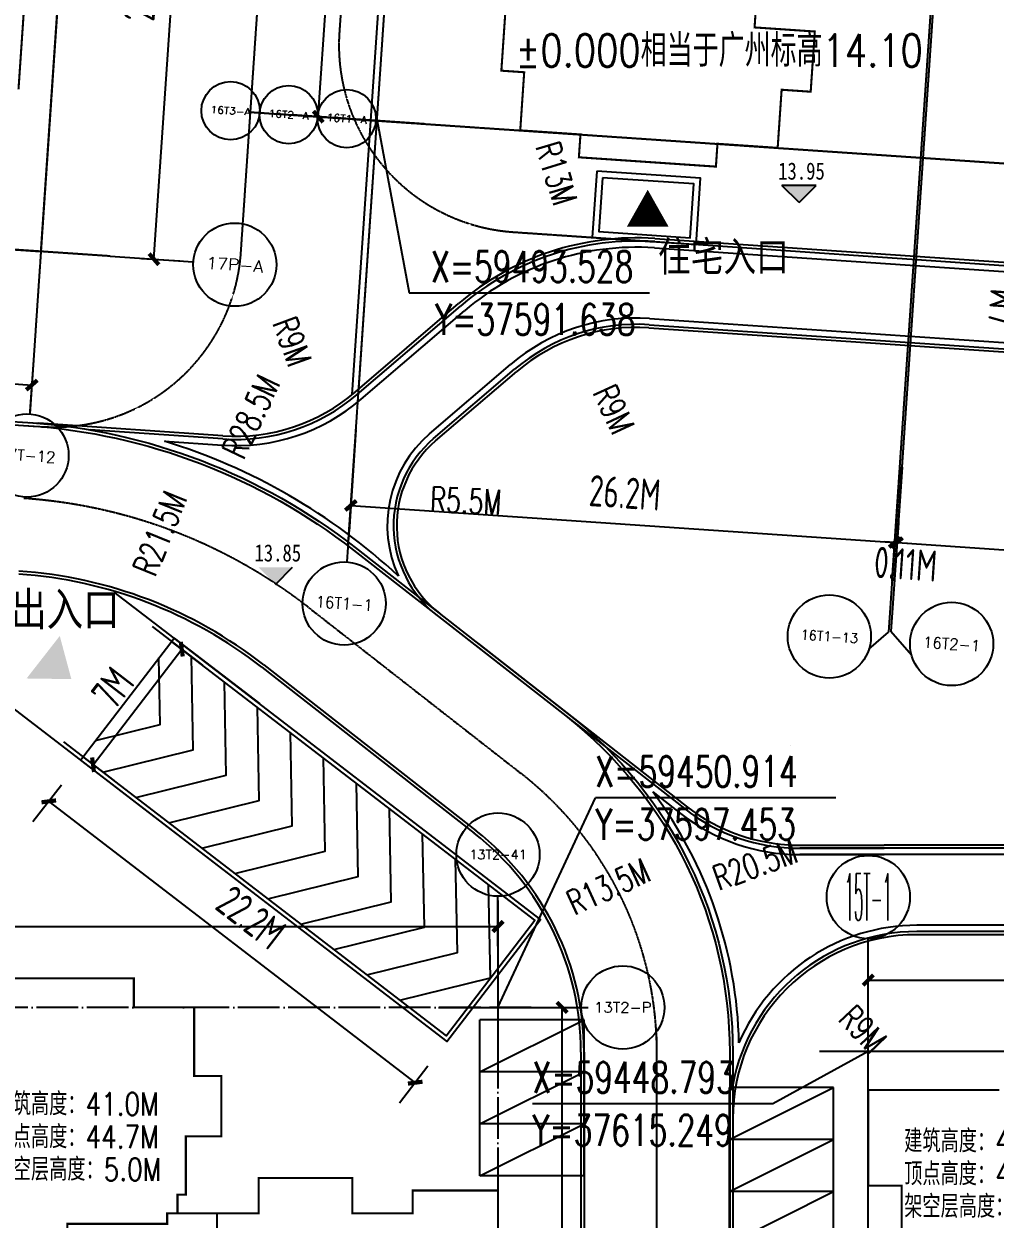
# Model space of a CAD drawing. Header units: inches. Extents: x 12502 to 585460, y 5002 to 415502.
# Drawn here: x 401419 to 448093, y 282412 to 339849 of the extents above; entities that cross this region are included whole.
import ezdxf
from ezdxf.enums import TextEntityAlignment as Align

# ---------------------------------------------------------------- set-up
doc = ezdxf.new("R2010")
doc.units = ezdxf.units.IN
doc.header["$MEASUREMENT"] = 0
for name, pattern in [('ACAD_ISO02W100', [15, 12, -3]), ('ACAD_ISO04W100', [30, 24, -3, 0, -3]), ('DASH', [0.35, 0.25, -0.1]), ('DOTE', [2.42, 2, -0.2, 0.02, -0.2])]:
    doc.linetypes.add(name, pattern=pattern)
for name, color, linetype in [('-1-500室外标高', 4, 'Continuous'), ('0-ROAD', 2, 'Continuous'), ('@YL', 2, 'Continuous'), ('@道路', 6, 'Continuous'), ('Axis', 6, 'Continuous'), ('AXIS_TEXT', 7, 'Continuous'), ('DIM_COOR', 3, 'Continuous'), ('DL_道路中线_支路网_', 4, 'ACAD_ISO04W100'), ('DL_道路红线_支路网_', 1, 'Continuous'), ('DOTE', 16, 'Continuous'), ('PUB_DIM', 3, 'Continuous'), ('PUB_TEXT', 7, 'Continuous'), ('SHAPE', 161, 'Continuous'), ('入口', 4, 'Continuous'), ('园林路', 61, 'Continuous'), ('地下车库出入口', 6, 'Continuous'), ('屋顶轮廓', 36, 'Continuous'), ('扑救面', 2, 'Continuous'), ('竖向标高', 1, 'Continuous'), ('车位', 40, 'Continuous')]:
    doc.layers.add(name, color=color, linetype=linetype)
doc.styles.add('_TCH_AXIS', font='COMPLEX', dxfattribs={"bigfont": 'GBCBIG'})
doc.styles.add('_TCH_DIM', font='SIMPLEX', dxfattribs={"bigfont": 'GBCBIG'})
doc.styles.add('CHINESE', font='', dxfattribs={"width": 0.8})
doc.styles.add('COMPLEX', font='COMPLEX')
doc.styles.add('DIM_FONT', font='superos.shx', dxfattribs={"width": 0.8, "bigfont": 'haiwenzw.shx'})
doc.styles.add('DIMST', font='', dxfattribs={"width": 0.8})
doc.styles.add('text_zheng', font='simplex.shx', dxfattribs={"width": 0.8, "bigfont": 'hztxt.shx'})
doc.styles.get('CHINESE').set_extended_font_data('NSimSun')
doc.styles.get('DIMST').set_extended_font_data('SimSun')
doc.dimstyles.new('DIMN500', dxfattribs={"dimscale": 5, "dimtxt": 300, "dimasz": 100, "dimexe": 250, "dimexo": 300, "dimgap": 150, "dimtad": 1, "dimdec": 0, "dimzin": 0, "dimdsep": 46, "dimtxsty": 'DIM_FONT', "dimblk": 'ARCHTICK', "dimcen": 0.09, "dimclrt": 7, "dimazin": 2, "dimtfac": 1, "dimtdec": 0, "dimtix": 1, "dimtmove": 2, "dimatfit": 3, "dimldrblk": 'ARCHTICK', "dimfxl": 1, "dimtolj": 1, "dimtzin": 0, "dimarcsym": 0})

# ---------------------------------------------------------------- blocks, each defined once
blk = doc.blocks.new('车位')
at = {"layer": '车位'}
for p, q in [((2126015, 462726), (2126015, 465226)), ((2131015, 465226), (2126015, 465226)), ((2131015, 462726), (2131015, 465226)), ((2131015, 462726), (2126015, 462726))]:
    blk.add_line(p, q, dxfattribs=at)
blk.add_lwpolyline([(2126015, 462726), (2131015, 465226)], dxfattribs=at)
blk = doc.blocks.new('_ArchTick')
at = {"color": 0, "linetype": 'ByBlock', "const_width": 0.4}
blk.add_lwpolyline([(-0.5, -0.5), (0.5, 0.5)], dxfattribs=at)
blk = doc.blocks.new('*D184')
at = {"layer": 'Defpoints', "color": 0, "transparency": 16777216}
for p in [(596140, -166671), (527030, -174947), (596140, -174947)]:
    blk.add_point(p, dxfattribs=at)
at = {"layer": 'PUB_DIM', "color": 0, "lineweight": -2, "transparency": 16777216}
for p, q in [((527030, -173447), (527030, -165421)), ((596140, -173447), (596140, -165421)), ((527030, -166671), (596140, -166671))]:
    blk.add_line(p, q, dxfattribs=at)
at = {"layer": 'PUB_DIM', "color": 0, "lineweight": -2, "transparency": 16777216, "xscale": 500, "yscale": 500, "zscale": 500, "rotation": 180}
blk.add_blockref('_ArchTick', (527030, -166671), dxfattribs=at)
at = {"layer": 'PUB_DIM', "color": 0, "lineweight": -2, "transparency": 16777216, "xscale": 500, "yscale": 500, "zscale": 500}
blk.add_blockref('_ArchTick', (596140, -166671), dxfattribs=at)
at = {"layer": 'PUB_DIM', "color": 7, "transparency": 16777216, "insert": (561585, -165171), "char_height": 1500, "attachment_point": 5, "style": 'DIM_FONT'}
blk.add_mtext('\\A1;69.1M', dxfattribs=at)
blk = doc.blocks.new('*D186')
at = {"layer": 'Defpoints', "color": 0, "transparency": 16777216}
for p in [(591773, -170557), (599219, -170557), (591773, -197057)]:
    blk.add_point(p, dxfattribs=at)
at = {"layer": 'PUB_DIM', "color": 0, "lineweight": -2, "transparency": 16777216}
for p, q in [((593273, -170557), (600469, -170557)), ((599219, -197057), (599219, -170557)), ((593273, -197057), (600469, -197057))]:
    blk.add_line(p, q, dxfattribs=at)
at = {"layer": 'PUB_DIM', "color": 0, "lineweight": -2, "transparency": 16777216, "xscale": 500, "yscale": 500, "zscale": 500}
for p, rotation in [((599219, -170557), 90), ((599219, -197057), 270)]:
    blk.add_blockref('_ArchTick', p, dxfattribs=dict(at, rotation=rotation))
at = {"layer": 'PUB_DIM', "color": 7, "transparency": 16777216, "insert": (597719, -183807), "char_height": 1500, "attachment_point": 5, "rotation": 90, "style": 'DIM_FONT'}
blk.add_mtext('\\A1;26.5M', dxfattribs=at)
blk = doc.blocks.new('_AXISO')
blk.add_circle((0, 0), 0.5)
at = {"layer": 'AXIS_TEXT', "style": 'COMPLEX', "width": 1.041667}
blk.add_attdef('A', text='', height=0.56, dxfattribs=at).set_placement((-0.25, -0.28), (0.25, -0.28), align=Align.FIT)
blk = doc.blocks.new('*D167')
at = {"layer": 'Defpoints', "color": 0, "transparency": 16777216}
for p in [(704117, -169984), (657207, -175461), (704117, -175461)]:
    blk.add_point(p, dxfattribs=at)
at = {"layer": 'PUB_DIM', "color": 0, "lineweight": -2, "transparency": 16777216}
for p, q in [((657207, -173961), (657207, -168734)), ((704117, -173961), (704117, -168734)), ((657207, -169984), (704117, -169984))]:
    blk.add_line(p, q, dxfattribs=at)
at = {"layer": 'PUB_DIM', "color": 0, "lineweight": -2, "transparency": 16777216, "xscale": 500, "yscale": 500, "zscale": 500, "rotation": 180}
blk.add_blockref('_ArchTick', (657207, -169984), dxfattribs=at)
at = {"layer": 'PUB_DIM', "color": 0, "lineweight": -2, "transparency": 16777216, "xscale": 500, "yscale": 500, "zscale": 500}
blk.add_blockref('_ArchTick', (704117, -169984), dxfattribs=at)
at = {"layer": 'PUB_DIM', "color": 7, "transparency": 16777216, "insert": (680662, -168484), "char_height": 1500, "attachment_point": 5, "style": 'DIM_FONT'}
blk.add_mtext('\\A1;46.9M', dxfattribs=at)
blk = doc.blocks.new('*D196')
at = {"layer": 'Defpoints', "color": 0, "transparency": 16777216}
for p in [(808685, -200658), (808575, -202345), (808685, -202345)]:
    blk.add_point(p, dxfattribs=at)
at = {"layer": 'PUB_DIM', "color": 0, "lineweight": -2, "transparency": 16777216}
for p, q in [((808575, -200845), (808575, -199408)), ((808685, -200845), (808685, -199408)), ((808575, -200658), (808075, -200658)), ((808575, -200658), (808685, -200658)), ((808685, -200658), (809185, -200658))]:
    blk.add_line(p, q, dxfattribs=at)
at = {"layer": 'PUB_DIM', "color": 0, "lineweight": -2, "transparency": 16777216, "xscale": 500, "yscale": 500, "zscale": 500}
blk.add_blockref('_ArchTick', (808575, -200658), dxfattribs=at)
at = {"layer": 'PUB_DIM', "color": 0, "lineweight": -2, "transparency": 16777216, "xscale": 500, "yscale": 500, "zscale": 500, "rotation": 180}
blk.add_blockref('_ArchTick', (808685, -200658), dxfattribs=at)
at = {"layer": 'PUB_DIM', "color": 7, "transparency": 16777216, "insert": (809169, -201662), "char_height": 1500, "attachment_point": 5, "style": 'DIM_FONT'}
blk.add_mtext('\\A1;0.11M', dxfattribs=at)
blk = doc.blocks.new('*D197')
at = {"layer": 'Defpoints', "color": 0, "transparency": 16777216}
for p in [(779546, -164775), (786147, -164775), (786147, -182125)]:
    blk.add_point(p, dxfattribs=at)
at = {"layer": 'PUB_DIM', "color": 0, "lineweight": -2, "transparency": 16777216}
for p, q in [((784647, -164775), (778296, -164775)), ((779546, -182125), (779546, -164775)), ((784647, -182125), (778296, -182125))]:
    blk.add_line(p, q, dxfattribs=at)
at = {"layer": 'PUB_DIM', "color": 0, "lineweight": -2, "transparency": 16777216, "xscale": 500, "yscale": 500, "zscale": 500}
for p, rotation in [((779546, -164775), 90), ((779546, -182125), 270)]:
    blk.add_blockref('_ArchTick', p, dxfattribs=dict(at, rotation=rotation))
at = {"layer": 'PUB_DIM', "color": 7, "transparency": 16777216, "insert": (778046, -173450), "char_height": 1500, "attachment_point": 5, "rotation": 90, "style": 'DIM_FONT'}
blk.add_mtext('\\A1;17.4M', dxfattribs=at)
blk = doc.blocks.new('D9D10lkx')
at = {"layer": 'SHAPE', "const_width": 100}
blk.add_lwpolyline([(570484, -107214), (577084, -107214), (577084, -108613), (579985, -108613), (579984, -111414), (579984, -111914), (581285, -111914), (581285, -114813), (579584, -114814), (579584, -117613), (579184, -117614), (579184, -118514), (583085, -118514), (583085, -116814), (587584, -116814), (587585, -118513), (590484, -118513), (590484, -117414), (594585, -117413), (594585, -123114)], dxfattribs=at)
blk.add_lwpolyline([(581085, -118514), (578685, -118514), (578685, -119014), (573885, -119014), (573885, -124814), (576685, -124814), (576685, -124364), (581085, -124364)], close=True, dxfattribs=at)
blk = doc.blocks.new('D11D12lkx')
at = {"layer": 'SHAPE', "const_width": 100}
blk.add_lwpolyline([(657369, -106982), (657369, -103682), (655769, -103682), (655769, -99082), (662069, -99082)], dxfattribs=at)
blk = doc.blocks.new('D13D14D15lkx')
at = {"layer": 'SHAPE', "const_width": 100}
blk.add_lwpolyline([(795704, -98605), (795704, -101005), (798604, -101005), (798604, -103905), (797204, -103905), (797204, -106705), (794304, -106705), (794304, -107805), (787704, -107805), (787704, -106705), (784804, -106705), (784804, -104405), (784804, -103905), (783704, -103905), (783704, -101005)], dxfattribs=at)
blk = doc.blocks.new('*D202')
at = {"layer": 'Defpoints', "color": 0, "transparency": 16777216}
for p in [(1619160, 840887), (1670360, 840887), (1670360, 837940)]:
    blk.add_point(p, dxfattribs=at)
at = {"layer": 'PUB_DIM', "color": 0, "lineweight": -2, "transparency": 16777216}
for p, q in [((1619160, 839387), (1619160, 836690)), ((1670360, 839387), (1670360, 836690)), ((1619160, 837940), (1670360, 837940))]:
    blk.add_line(p, q, dxfattribs=at)
at = {"layer": 'PUB_DIM', "color": 0, "lineweight": -2, "transparency": 16777216, "xscale": 500, "yscale": 500, "zscale": 500, "rotation": 180}
blk.add_blockref('_ArchTick', (1619160, 837940), dxfattribs=at)
at = {"layer": 'PUB_DIM', "color": 0, "lineweight": -2, "transparency": 16777216, "xscale": 500, "yscale": 500, "zscale": 500}
blk.add_blockref('_ArchTick', (1670360, 837940), dxfattribs=at)
at = {"layer": 'PUB_DIM', "color": 7, "transparency": 16777216, "insert": (1644760, 839440), "char_height": 1500, "attachment_point": 5, "style": 'DIM_FONT'}
blk.add_mtext('\\A1;51200', dxfattribs=at)
blk = doc.blocks.new('*D203')
at = {"layer": 'Defpoints', "color": 0, "transparency": 16777216}
for p in [(1673703, 870473), (1675808, 870473), (1673703, 844373)]:
    blk.add_point(p, dxfattribs=at)
at = {"layer": 'PUB_DIM', "color": 0, "lineweight": -2, "transparency": 16777216}
for p, q in [((1675203, 870473), (1677058, 870473)), ((1675808, 844373), (1675808, 870473)), ((1675203, 844373), (1677058, 844373))]:
    blk.add_line(p, q, dxfattribs=at)
at = {"layer": 'PUB_DIM', "color": 0, "lineweight": -2, "transparency": 16777216, "xscale": 500, "yscale": 500, "zscale": 500}
for p, rotation in [((1675808, 870473), 90), ((1675808, 844373), 270)]:
    blk.add_blockref('_ArchTick', p, dxfattribs=dict(at, rotation=rotation))
at = {"layer": 'PUB_DIM', "color": 7, "transparency": 16777216, "insert": (1674308, 857423), "char_height": 1500, "attachment_point": 5, "rotation": 90, "style": 'DIM_FONT'}
blk.add_mtext('\\A1;26100', dxfattribs=at)
blk = doc.blocks.new('*D288')
at = {"layer": 'Defpoints', "color": 0, "transparency": 16777216}
for p in [(447490, 328313), (450194, 328129), (447218, 324322)]:
    blk.add_point(p, dxfattribs=at)
at = {"layer": 'PUB_DIM', "color": 0, "lineweight": -2, "transparency": 16777216}
for p, q in [((448986, 328211), (451441, 328044)), ((449923, 324138), (450194, 328129)), ((448715, 324220), (451170, 324053))]:
    blk.add_line(p, q, dxfattribs=at)
at = {"layer": 'PUB_DIM', "color": 0, "lineweight": -2, "transparency": 16777216, "xscale": 500, "yscale": 500, "zscale": 500}
for p, rotation in [((450194, 328129), 86.1084515952832), ((449923, 324138), 266.1084515952832)]:
    blk.add_blockref('_ArchTick', p, dxfattribs=dict(at, rotation=rotation))
at = {"layer": 'PUB_DIM', "color": 7, "transparency": 16777216, "insert": (448562, 326235), "char_height": 1500, "attachment_point": 5, "rotation": 86.10845, "style": 'DIM_FONT'}
blk.add_mtext('\\A1;4M', dxfattribs=at)
blk = doc.blocks.new('*D292')
at = {"layer": 'Defpoints', "color": 0, "transparency": 16777216}
for p in [(404133, 304463), (421742, 290943), (420225, 288968)]:
    blk.add_point(p, dxfattribs=at)
at = {"layer": 'PUB_DIM', "color": 0, "lineweight": -2, "transparency": 16777216}
for p, q in [((403219, 303273), (401855, 301496)), ((402616, 302487), (420225, 288968)), ((420828, 289754), (419463, 287976))]:
    blk.add_line(p, q, dxfattribs=at)
at = {"layer": 'PUB_DIM', "color": 0, "lineweight": -2, "transparency": 16777216, "xscale": 500, "yscale": 500, "zscale": 500}
for p, rotation in [((402616, 302487), 142.4837119696196), ((420225, 288968), 322.4837119696196)]:
    blk.add_blockref('_ArchTick', p, dxfattribs=dict(at, rotation=rotation))
at = {"layer": 'PUB_DIM', "color": 7, "transparency": 16777216, "insert": (412334, 296917), "char_height": 1500, "attachment_point": 5, "rotation": 322.48371, "style": 'DIM_FONT'}
blk.add_mtext('\\A1;22.2M', dxfattribs=at)
blk = doc.blocks.new('*D293')
at = {"layer": 'Defpoints', "color": 0, "transparency": 16777216}
for p in [(406393, 311805), (409006, 309799), (402130, 306253)]:
    blk.add_point(p, dxfattribs=at)
at = {"layer": 'PUB_DIM', "color": 0, "lineweight": -2, "transparency": 16777216}
for p, q in [((407582, 310892), (409998, 309038)), ((404743, 304247), (409006, 309799)), ((403319, 305340), (405735, 303485))]:
    blk.add_line(p, q, dxfattribs=at)
at = {"layer": 'PUB_DIM', "color": 0, "lineweight": -2, "transparency": 16777216, "xscale": 500, "yscale": 500, "zscale": 500}
for p, rotation in [((409006, 309799), 52.483711971913), ((404743, 304247), 232.483711971913)]:
    blk.add_blockref('_ArchTick', p, dxfattribs=dict(at, rotation=rotation))
at = {"layer": 'PUB_DIM', "color": 7, "transparency": 16777216, "insert": (405685, 307936), "char_height": 1500, "attachment_point": 5, "rotation": 52.48371, "style": 'DIM_FONT'}
blk.add_mtext('\\A1;7M', dxfattribs=at)
blk = doc.blocks.new('gdzh')
at = {"layer": 'PUB_TEXT', "style": 'text_zheng', "width": 0.8}
for s, p in [('建筑高度：41.0M', (37262343, 59367742)), ('顶点高度：44.7M', (37262343, 59366162)), ('架空层高度：5.0M', (37262343, 59364600))]:
    blk.add_text(s, height=1093.1, dxfattribs=at).set_placement(p)
blk = doc.blocks.new('D9D10dwzx')
at = {"layer": 'DOTE', "linetype": 'DOTE', "ltscale": 1000}
for p, q in [((596139.5, -167613.7), (596139.5, -200601.7)), ((597738.5, -170557), (525631.8, -170557))]:
    blk.add_line(p, q, dxfattribs=at)
at = {"layer": 'PUB_DIM'}
for p, q in [((596139.6, -167613.7), (596139.6, -165213.7)), ((597737.5, -170557), (600137.5, -170557))]:
    blk.add_line(p, q, dxfattribs=at)
for centre in [(596139.6, -163213.7), (602137.5, -170557)]:
    blk.add_circle(centre, 2000, dxfattribs=at)
at = {"layer": 'AXIS_TEXT', "style": '_TCH_AXIS'}
for s, height, p, p2 in [('13T2-41', 449.89, (594757.8, -163438.6), (597521.4, -163438.6)), ('13T2-P', 498.79, (600759.9, -170806.4), (603515.1, -170806.4))]:
    blk.add_text(s, height=height, dxfattribs=at).set_placement(p, p2, align=Align.FIT)
at = {"layer": 'PUB_DIM'}
for p1, p2, distance, text, picture, middle in [((527029.7, -174947.4), (596139.6, -174947.4), 8276.4, '69.1M', '*D184', (561584.6, -165171)), ((591773.2, -197057), (591773.2, -170557), -7446.1, '26.5M', '*D186', (597719.2, -183807))]:
    dim = blk.add_aligned_dim(p1=p1, p2=p2, distance=distance, text=text, dimstyle='DIMN500', dxfattribs=at)
    dim.commit()
    dim.dimension.update_dxf_attribs({"geometry": picture, "text_midpoint": middle})
blk = doc.blocks.new('D11D12dwzx')
at = {"layer": 'DOTE', "linetype": 'DOTE'}
for p, q in [((657207.1, -200480.2), (657207.1, -169671.9)), ((719513.4, -173418.9), (654863.4, -173418.9))]:
    blk.add_line(p, q, dxfattribs=at)
at = {"layer": 'PUB_DIM'}
blk.add_line((657207.1, -169671.9), (657207.1, -167995.2), dxfattribs=at)
ref = blk.add_blockref('_AXISO', (657207.1, -165995.2), dxfattribs=dict(at, xscale=4000, yscale=4000, zscale=4000))
ref.add_attrib('A', '15T-1', dxfattribs={"layer": 'AXIS_TEXT', "height": 2262.74, "style": '_TCH_AXIS', "width": 0.235955}).set_placement((656075.8, -167126.6), (658338.5, -167126.6), align=Align.FIT)
dim = blk.add_aligned_dim(p1=(657207.1, -175460.9), p2=(704117.5, -175460.9), distance=5477, text='46.9M', dimstyle='DIMN500', dxfattribs=at)
dim.commit()
dim.dimension.update_dxf_attribs({"geometry": '*D167', "text_midpoint": (680662.3, -168483.9)})
blk = doc.blocks.new('D13D14D15dwzx')
at = {"layer": 'DOTE', "linetype": 'DOTE'}
for p, q in [((782375.4, -202508.3), (782375.4, -161313)), ((808575.4, -202508.3), (808575.4, -161313)), ((808685.4, -202508.3), (808685.4, -161456.9)), ((776328, -182124.6), (813441, -182124.6)), ((803819.7, -182124.6), (839751, -182124.6))]:
    blk.add_line(p, q, dxfattribs=at)
at = {"layer": 'PUB_DIM'}
for p, q in [((778519.7, -182124.8), (782320.9, -182124.6)), ((782375.4, -197016.6), (782375.4, -201908)), ((808575.4, -197016.6), (808575.4, -201908)), ((808685.4, -197016.6), (808685.4, -201908)), ((782375.4, -199844.7), (782375.4, -203379)), ((808575.4, -199844.7), (808575.4, -204979)), ((808685.4, -199700.8), (808685.4, -204938.7)), ((782375.4, -200658), (808575.4, -200658)), ((808685.4, -200658), (834885.4, -200658)), ((807687.4, -205866.9), (808575.4, -204979)), ((809747, -206000.3), (808685.4, -204938.7))]:
    blk.add_line(p, q, dxfattribs=at)
for centre, radius in [((775320.9, -182124.8), 1400), ((778120.9, -182124.8), 1400), ((780920.9, -182124.8), 1400), ((782375.4, -205379), 2000), ((805747.9, -205379), 2000), ((811634.4, -205338.7), 2000)]:
    blk.add_circle(centre, radius, dxfattribs=at)
at = {"layer": 'PUB_DIM', "xscale": 500, "yscale": 500, "zscale": 500, "rotation": 180}
for p in [(782375.4, -200658), (808685.4, -200658)]:
    blk.add_blockref('_ArchTick', p, dxfattribs=at)
at = {"layer": 'PUB_DIM', "xscale": 500, "yscale": 500, "zscale": 500}
blk.add_blockref('_ArchTick', (808575.4, -200658), dxfattribs=at)
at = {"layer": 'AXIS_TEXT', "style": '_TCH_AXIS'}
for s, height, p, p2 in [('16T3-A', 346.26, (774356.3, -182297.9), (776285.5, -182297.9)), ('16T2-A', 343.42, (777156.1, -182296.5), (779085.8, -182296.5)), ('16T1-A', 358.12, (779957.4, -182303.9), (781884.4, -182303.9)), ('16T1-1', 554.2, (781003, -205656.1), (783747.7, -205656.1)), ('16T1-13', 467.54, (804367.5, -205612.8), (807128.2, -205612.8)), ('16T2-1', 529.71, (810259.6, -205603.6), (813009.1, -205603.6))]:
    blk.add_text(s, height=height, dxfattribs=at).set_placement(p, p2, align=Align.FIT)
at = {"layer": 'PUB_DIM', "color": 7, "insert": (795475.4, -199158), "char_height": 1500, "attachment_point": 5, "style": 'DIM_FONT'}
blk.add_mtext('\\A1;26.2M', dxfattribs=at)
at = {"layer": 'PUB_DIM'}
dim = blk.add_aligned_dim(p1=(786146.6, -182124.6), p2=(786146.6, -164774.6), distance=6601.1, text='17.4M', dimstyle='DIMN500', dxfattribs=at)
dim.commit()
dim.dimension.update_dxf_attribs({"geometry": '*D197', "text_midpoint": (778045.6, -173449.6)})
dim = blk.add_linear_dim(base=(808685.4, -200658), p1=(808575.4, -202344.7), p2=(808685.4, -202344.7), angle=0, text='0.11M', dimstyle='DIMN500', dxfattribs=at)
dim.commit()
dim.dimension.update_dxf_attribs({"geometry": '*D196', "text_midpoint": (809168.7, -201662.3), "dimtype": 129})
blk = doc.blocks.new('DG1-20140317')
at = {"layer": 'Axis'}
for p, q in [((1673702.7, 844373.4), (1677702.7, 844373.4)), ((1670360.4, 840547.9), (1670360.4, 836547.9))]:
    blk.add_line(p, q, dxfattribs=at)
blk.add_circle((1679702.7, 844373.4), 2000, dxfattribs=at)
at = {"layer": 'DOTE', "linetype": 'DOTE'}
for p, q in [((1670360.4, 873194.6), (1670360.4, 840547.9)), ((1673702.7, 844373.4), (1615943.9, 844373.4))]:
    blk.add_line(p, q, dxfattribs=at)
at = {"layer": 'SHAPE', "const_width": 100}
for points in [[(1668760.4, 856673.4), (1668760.4, 852073.4)], [(1668760.4, 870974.8), (1670360.4, 870974.8), (1670360.4, 844373.4), (1619160.4, 844373.4), (1619160.4, 870974.8), (1620760.4, 870974.8)], [(1670360.4, 870974.8), (1670360.4, 844373.4)]]:
    blk.add_lwpolyline(points, dxfattribs=at)
at = {"layer": 'Axis'}
ref = blk.add_blockref('_AXISO', (1670360.4, 834547.9), dxfattribs=dict(at, xscale=4000, yscale=4000, zscale=4000))
ref.add_attrib('A', '17T-12', dxfattribs={"layer": 'AXIS_TEXT', "height": 529.71, "style": '_TCH_AXIS'}).set_placement((1668985.7, 834283), (1671735.1, 834283), align=Align.FIT)
at = {"layer": 'AXIS_TEXT', "style": '_TCH_AXIS'}
blk.add_text('17P-A', height=569.99, dxfattribs=at).set_placement((1678332, 844088.4), (1681073.4, 844088.4), align=Align.FIT)
at = {"layer": 'PUB_DIM'}
for p1, p2, distance, picture, middle in [((1673702.7, 844373.4), (1673702.7, 870473.5), -2105.4, '*D203', (1674308.1, 857423.4)), ((1619160.4, 840886.7), (1670360.4, 840886.7), -2946.4, '*D202', (1644760.4, 839440.3))]:
    dim = blk.add_aligned_dim(p1=p1, p2=p2, distance=distance, dimstyle='DIMN500', dxfattribs=at)
    dim.commit()
    dim.dimension.update_dxf_attribs({"geometry": picture, "text_midpoint": middle})

msp = doc.modelspace()

# ---------------------------------------------------------------- hatches: boundary and pattern name
at = {"layer": '-1-500室外标高'}
for points in [[(438671.2, 331265.6), (439496.2, 332090.6), (437846.2, 332090.6)], [(413504.7, 312915.7), (414329.7, 313740.7), (412679.7, 313740.7)]]:
    msp.add_hatch(color=113, dxfattribs=at).paths.add_polyline_path(points)
at = {"layer": '竖向标高', "linetype": 'ACAD_ISO02W100', "ltscale": 0.5}
msp.add_hatch(color=160, dxfattribs=at).paths.add_polyline_path([(403142.5, 310435.5), (401546.6, 308392.2), (403699.5, 308362)])

# ---------------------------------------------------------------- linework, layer by layer
at = {"layer": '-1-500室外标高', "color": 113}
for p, q in [((438671.2, 331265.6), (437846.2, 332090.6)), ((439496.2, 332090.6), (437846.2, 332090.6)), ((438671.2, 331265.6), (439496.2, 332090.6)), ((413504.7, 312915.7), (414329.7, 313740.7))]:
    msp.add_line(p, q, dxfattribs=at)
at = {"layer": '0-ROAD', "color": 96}
msp.add_line((438272.6, 305167.3), (438272.6, 305170.4), dxfattribs=at)
at = {"layer": '@YL'}
for p, q in [((431737.2, 329384.6), (468651.3, 326873.5)), ((418519, 322968.8), (422403.2, 326292.2)), ((431465.7, 325393.8), (468379.8, 322882.7)), ((421107.5, 319919.2), (425003.8, 323253)), ((467827.3, 300230.4), (438701.8, 300230.4, 0)), ((467827.3, 296230.4), (444337.9, 296230.4, 0))]:
    msp.add_line(p, q, dxfattribs=at)
at = {"layer": '@YL', "color": 8}
for p, q in [((431747.4, 329534.2), (468661.5, 327023.1)), ((431716.9, 329085.3), (468631, 326574.2)), ((431486.1, 325693.1), (468419, 323180.9)), ((420912.5, 320147.1), (424808.7, 323480.9)), ((408169.6, 319791.7), (410954, 319602.3)), ((467827.3, 299930.4), (438701.8, 299930.4, 0)), ((467827.3, 296530.4), (444337.9, 296530.4, 0)), ((467827.3, 296080.4), (444337.9, 296080.4, 0))]:
    msp.add_line(p, q, dxfattribs=at)
msp.add_lwpolyline([(417193, 322034.3), (418950.5, 347889.5)], dxfattribs=at)
at = {"layer": '@YL'}
for points in [[(417512, 322304.6), (419249.8, 347869.1)], [(428947.2, 332774.6), (428730.8, 329589.1), (433719.2, 329249.7), (433935.7, 332435.7), (428947.2, 332774.6)], [(410974.4, 319901.6), (404599.3, 320335.3)]]:
    msp.add_lwpolyline(points, dxfattribs=at)
at = {"layer": '@YL', "color": 8}
msp.add_lwpolyline([(429226.2, 332455), (429050.4, 329868), (433440.3, 329569.4), (433616.1, 332156.8)], close=True, dxfattribs=at)
at = {"layer": '@YL'}
for points in [[(410974.4, 319901.6), (410974.4, 319901.6, 0.1963866), (417436.4, 322042.4), (422403.2, 326292.2)], [(423155.3, 309954.5), (433161.2, 302138, 0.1673277), (438701.8, 300230.4), (442757, 300230.4)]]:
    msp.add_lwpolyline(points, format="xyb", dxfattribs=at)
at = {"layer": '@YL', "color": 8}
for points in [[(410984.6, 320051.3, 0.1963866), (417338.9, 322156.4), (422305.7, 326406.2)], [(410954, 319602.3, 0.1963866), (417631.4, 321814.5), (422598.3, 326064.3)], [(431651.2, 302936.9), (432976.5, 301901.5, 0.1673277), (438701.8, 299930.4), (442757, 299930.4)]]:
    msp.add_lwpolyline(points, format="xyb", dxfattribs=at)
for centre, radius, start, end in [((430854.9, 316414.5), 13150, 86.108452, 130.551351), ((430854.9, 316414.5), 12700, 86.108452, 130.551351), ((430854.9, 316414.5), 9300, 86.108452, 130.551351), ((424683.2, 315740.2), 5800, 130.55135, 204.74808), ((399708.1, 292105.9), 28950, 47.097476, 73.005443), ((414837.9, 290438.3), 20950, 1.203804, 36.626012), ((444337.9, 287230.4, 0), 9300, 90, 156.904459), ((444337.9, 287230.4, 0), 8850, 90, 180)]:
    msp.add_arc(centre, radius, start, end, dxfattribs=at)
at = {"layer": '@YL'}
for centre, radius, start, end in [((430854.9, 316414.5), 13000, 86.108452, 130.551351), ((430854.9, 316414.5), 9000, 86.108452, 130.551351), ((424683.2, 315740.2), 5500, 130.55135, 232.003325), ((444337.9, 287230.4, 0), 9000, 90, 169.524686)]:
    msp.add_arc(centre, radius, start, end, dxfattribs=at)
at = {"layer": '@道路'}
msp.add_lwpolyline([(382642.2, 314827.3), (388858.6, 314400.8, -0.1476294), (393453.2, 312662.7), (412081, 298360.7)], format="xyb", dxfattribs=at)
for points in [[(408639.5, 310332.5), (405758.4, 312544.6)], [(408639.5, 310332.5), (412742.8, 307182.1)], [(404133, 304463), (412081, 298360.7)]]:
    msp.add_lwpolyline(points, dxfattribs=at)
at = {"layer": 'DIM_COOR', "color": 3}
for p, q in [((418388.5, 335198.4), (419937.9, 326920.2)), ((419937.9, 326920.2), (431487.9, 326920.2)), ((424203.2, 292584.7), (428890.1, 302652.1)), ((440440.1, 302652.1), (428890.1, 302652.1)), ((441999.4, 290463.7), (437412.9, 287953)), ((437412.9, 287953), (425862.9, 287953))]:
    msp.add_line(p, q, dxfattribs=at)
at = {"layer": 'DL_道路中线_支路网_', "color": 8}
for p, q in [((415098.5, 311807), (425303.3, 303835.1)), ((431822.3, 291165.3), (431837.9, 174886.4, 0))]:
    msp.add_line(p, q, dxfattribs=at)
for centre, radius, start, end in [((399708.1, 292105.9), 25000, 52.003325, 86.075255), ((414837.9, 290438.3), 17000, 0, 52.003325)]:
    msp.add_arc(centre, radius, start, end, dxfattribs=at)
at = {"layer": 'DL_道路红线_支路网_', "color": 8}
for p, q in [((431455.6, 325244.1), (468395.5, 322731.5)), ((359968.1, 323521.7), (402112.9, 320654.7)), ((421205, 319805.2), (425101.3, 323139)), ((412851.5, 308930.7), (423056.3, 300958.7)), ((467827.3, 300380.4), (442757, 300380.4)), ((428187.9, 290438.3), (428187.9, 231474.2))]:
    msp.add_line(p, q, dxfattribs=at)
at = {"layer": 'DL_道路红线_支路网_', "color": 4}
for p, q in [((412943.9, 309048.9), (423148.7, 301076.9)), ((428337.9, 290438.3), (428337.9, 231474.2))]:
    msp.add_line(p, q, dxfattribs=at)
msp.add_lwpolyline([(359957.9, 323372), (402102.8, 320505.1)], dxfattribs=at)
at = {"layer": 'DL_道路红线_支路网_', "color": 4, "elevation": 0}
msp.add_lwpolyline([(401658.8, 320539, -0.1497719), (417253.2, 314565.2), (427458, 306593.3, -0.2308835), (435337.9, 290438.3), (435337.9, 231474.2)], format="xyb", dxfattribs=at)
at = {"layer": 'DL_道路红线_支路网_', "color": 8, "elevation": 0}
msp.add_lwpolyline([(401669.1, 320688.7, -0.1497719), (417345.5, 314683.4), (427550.3, 306711.5, -0.2308835), (435487.9, 290438.3), (435487.9, 219135.8)], format="xyb", dxfattribs=at)
at = {"layer": 'DL_道路红线_支路网_', "color": 8}
msp.add_lwpolyline([(410984.6, 320051.3), (402112.9, 320654.7)], dxfattribs=at)
msp.add_lwpolyline([(423247.7, 310072.7), (433253.6, 302256.2, 0.1673277), (438701.8, 300380.4), (442757, 300380.4)], format="xyb", dxfattribs=at)
for centre, radius, start, end in [((430854.9, 316414.5), 8850, 86.108452, 130.551351), ((424683.2, 315740.2), 5350, 130.55135, 232.003325), ((399708.1, 292105.9), 21350, 52.003325, 86.075255), ((414837.9, 290438.3), 13350, 0, 52.003325)]:
    msp.add_arc(centre, radius, start, end, dxfattribs=at)
at = {"layer": 'DL_道路红线_支路网_', "color": 4}
for centre, radius, start, end in [((399708.1, 292105.9), 21500, 52.003325, 86.075255), ((414837.9, 290438.3), 13500, 0, 52.003325)]:
    msp.add_arc(centre, radius, start, end, dxfattribs=at)
at = {"layer": 'PUB_DIM'}
for points in [[(425395.1, 334195.1, 0, 0, 0), (426804.1, 329606.6, 264, 0, 0), (427038.9, 328841.8, 0, 0, 0)], [(412743.1, 325684.1, 0, 0, 0), (414377.7, 321171, 264, 0, 0), (414650.2, 320418.8, 0, 0, 0)], [(429414.9, 319494.5, 0, 0, 0), (427381.9, 323842.7, 264, 0, 0), (427043, 324567.4, 0, 0, 0)], [(414448, 322855.6, 0, 0, 0), (412373.2, 318527.2, 264, 0, 0), (412027.4, 317805.8, 0, 0, 0)], [(409891.3, 317219.9, 0, 0, 0), (408087.6, 312771.6, 264, 0, 0), (407787, 312030.3, 0, 0, 0)], [(424783.1, 315735.7, 0, 0, 0), (419988, 315952.5, 264, 0, 0), (419188.8, 315988.6, 0, 0, 0)], [(439386.8, 299301.6, 0, 0, 0), (434872.1, 297671.6, 264, 0, 0), (434119.6, 297399.9, 0, 0, 0)], [(432191.4, 298417.3, 0, 0, 0), (427830.3, 296412.1, 264, 0, 0), (427103.5, 296077.9, 0, 0, 0)], [(441989.6, 289689.2, 0, 0, 0), (438674.5, 293160.5, 264, 0, 0), (438122, 293739, 0, 0, 0)]]:
    msp.add_lwpolyline(points, format="xyseb", dxfattribs=at)
at = {"layer": '入口'}
msp.add_lwpolyline([(431398.9, 331880.1, 0, 2000, 0), (431398.9, 330108.8, 2000, 2000, 0)], format="xyseb", dxfattribs=at)
at = {"layer": '园林路'}
for points in [[(404863.8, 305414.8), (407972.6, 306179.8), (407908.7, 309380.7)], [(405206.6, 303890.9), (409558.9, 304961.8), (409469.5, 309443.1)], [(406792.9, 302672.9), (411145.3, 303743.8), (411055.9, 308225.1)], [(408379.3, 301454.9), (412731.7, 302525.9), (412642.2, 307007.2)], [(409965.7, 300236.9), (414318, 301307.9), (414228.6, 305789.2)], [(411552, 299019), (415904.4, 300089.9), (415814.9, 304571.2)], [(413138.4, 297801), (417490.7, 298871.9), (417401.3, 303353.2)], [(414724.7, 296583), (419077.1, 297654), (418987.7, 302135.3)], [(416311.1, 295365), (420663.5, 296436), (420574, 300917.3)], [(417897.5, 294147.1), (422249.8, 295218), (422160.4, 299699.3)], [(419483.8, 292929.1), (423836.2, 294000.1), (423746.7, 298481.3)]]:
    msp.add_lwpolyline(points, dxfattribs=at)
at = {"layer": '地下车库出入口'}
for points in [[(404133, 304463), (408639.5, 310332.5)], [(404133, 304463), (421741.6, 290943.5), (426248.1, 296813), (408639.5, 310332.5)], [(404254.8, 304621.6), (421704.7, 291223.9), (425967.6, 296776.2), (408517.7, 310173.9)]]:
    msp.add_lwpolyline(points, dxfattribs=at)
at = {"layer": '扑救面', "color": 8, "linetype": 'DASH', "ltscale": 3}
for points in [[(402259.7, 320494.4), (402259.7, 320494.4, 0.4142136), (411849.8, 328862.9), (414730.7, 371213.4)], [(416850.2, 343433.7), (416578.3, 339436.6, 0.4142136), (424946.7, 329846.5), (431736.7, 329384.6)]]:
    msp.add_lwpolyline(points, format="xyb", dxfattribs=at)

# ---------------------------------------------------------------- block references
for name, p, rotation in [('DG1-20140317', (-1321541.5, -400244.8), 356.1115885327925), ('D13D14D15dwzx', (-349823, 570001.6), 356.1084379013189)]:
    msp.add_blockref(name, p, dxfattribs=dict(rotation=rotation))
for name, p in [('D11D12dwzx', (-215207.7, 463882.6)), ('D9D10dwzx', (-171936.4, 463141.7)), ('D9D10lkx', (-170381.5, 401198.3)), ('gdzh', (-36862333.9, -59080345.3)), ('gdzh', (-36818619.4, -59082127.2))]:
    msp.add_blockref(name, p)
at = {"layer": '屋顶轮廓', "rotation": 356.1102764197749}
msp.add_blockref('D13D14D15lkx', (-350485.3, 494430.1), dxfattribs=at)
at = {"layer": '屋顶轮廓'}
msp.add_blockref('D11D12lkx', (-213770, 387696), dxfattribs=at)
at = {"layer": '车位', "rotation": 359.9991256950881}
for p in [(-1702684.5, -173199.9), (-1702684.5, -175699.9), (-1690691.3, -176463, 0), (-1702684.2, -178199.7), (-1690691.3, -178963, 0), (-1690691.3, -181463, 0)]:
    msp.add_blockref('车位', p, dxfattribs=at)

# ---------------------------------------------------------------- texts
at = {"layer": '-1-500室外标高', "color": 113, "style": 'DIMST', "width": 0.8}
for s, p in [('13.95', (437665.5, 332365.6)), ('13.85', (412498.9, 314015.7))]:
    msp.add_text(s, height=825, dxfattribs=at).set_placement(p)
at = {"layer": 'PUB_DIM', "color": 7, "style": '_TCH_DIM', "width": 0.705882}
for s, rotation, p in [('R13M', 287.070061, (425995.2, 333961)), ('R9M', 289.910331, (413354.1, 325480)), ('R28.5M', 64.389185, (411969.7, 318853.7)), ('R9M', 295.058566, (428737.2, 322136.2)), ('R21.5M', 67.928536, (407724.8, 313220.9)), ('R5.5M', 357.410946, (420929.9, 316415.4)), ('R20.5M', 19.851935, (434813.5, 298187.3)), ('R13.5M', 24.692516, (427873.8, 296987.9)), ('R9M', 313.681982, (440503.9, 291976.1))]:
    msp.add_text(s, height=1190, rotation=rotation, dxfattribs=at).set_placement(p)
at = {"layer": 'PUB_TEXT'}
for s, height, style, width, p in [('±0.000相当于广州标高14.10', 1561.518, 'text_zheng', 0.8, (425062.2, 337789.8)), ('X=59493.528', 1487.5, '_TCH_DIM', 0.705882, (420987.9, 327445.2)), ('Y=37591.638', 1487.5, '_TCH_DIM', 0.705882, (421187.9, 324907.7)), ('X=59450.914', 1487.5, '_TCH_DIM', 0.705882, (428890.1, 303177.1)), ('Y=37597.453', 1487.5, '_TCH_DIM', 0.705882, (428890.1, 300639.6)), ('X=59448.793', 1487.5, '_TCH_DIM', 0.705882, (425862.9, 288478)), ('Y=37615.249', 1487.5, '_TCH_DIM', 0.705882, (425862.9, 285940.5))]:
    msp.add_text(s, height=height, dxfattribs=dict(at, style=style, width=width)).set_placement(p)
at = {"layer": '竖向标高', "color": 1, "attachment_point": 3, "style": 'CHINESE'}
for s, insert, char_height, width in [('{\\fSimSun|b0|i0|c134|p2;住宅入口}', (438178.3, 329395.6), 1440, 45885.91), ('{\\fSimSun|b0|i0|c134|p2;地下车库出入口}', (406008.2, 312529.9), 1600, 50984.344)]:
    msp.add_mtext(s, dxfattribs=dict(at, insert=insert, char_height=char_height, width=width))

# ---------------------------------------------------------------- dimensions: what is measured, and where the dimension line sits
at = {"layer": 'PUB_DIM'}
for p1, p2, distance, text, picture, middle in [((447218.1, 324322.2), (447489.6, 328313), -2710.9, '4M', '*D288', (448562, 326235.4)), ((402129.7, 306253.2), (406392.6, 311805.5), -3295, '7M', '*D293', (405684.9, 307936.2)), ((404133, 304463), (421741.6, 290943.5), -2490.9, '22.2M', '*D292', (412333.8, 296917.3))]:
    dim = msp.add_aligned_dim(p1=p1, p2=p2, distance=distance, text=text, dimstyle='DIMN500', dxfattribs=at)
    dim.commit()
    dim.dimension.update_dxf_attribs({"geometry": picture, "text_midpoint": middle})

doc.saveas('drawing.dxf')
